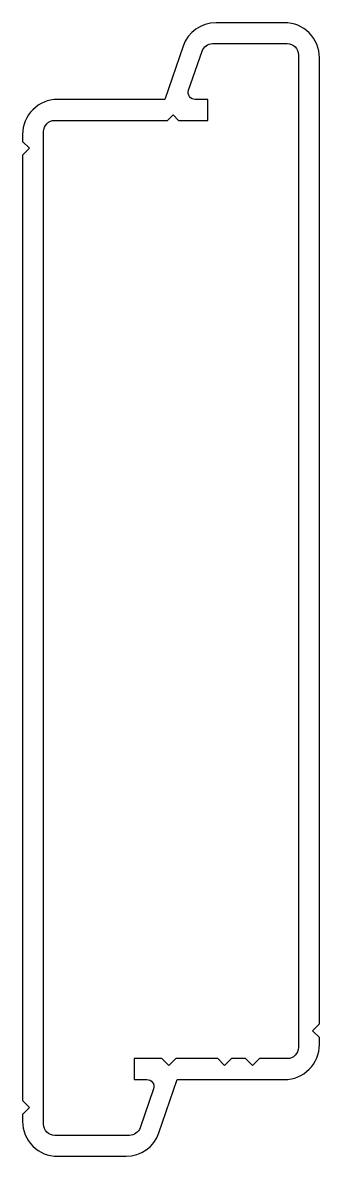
# Model space of a CAD drawing. Extents: x 914.5 to 935.8, y -75.3 to 5.9.
import ezdxf

# ---------------------------------------------------------------- set-up
doc = ezdxf.new("R2010")
doc.units = 0
doc.header["$LTSCALE"] = 15
doc.layers.get('0').update_dxf_attribs({"linetype": 'CONTINUOUS'})

msp = doc.modelspace()

# ---------------------------------------------------------------- linework, layer by layer
at = {"color": 0}
for points in [[(925.563, -69.778), (933.263, -69.778, 0.414214), (935.763, -67.278), (935.763, -66.778), (935.263, -66.278), (935.763, -65.778), (935.763, 3.422, 0.414214), (933.263, 5.922), (928.346, 5.922, 0.320103), (925.982, 4.236), (924.669, 0.422), (916.963, 0.422, 0.414214), (914.463, -2.078), (914.463, -2.578), (914.963, -3.078), (914.463, -3.578), (914.463, -71.278), (914.963, -71.778), (914.463, -72.278), (914.463, -72.778, 0.414214), (916.963, -75.278), (921.886, -75.278, 0.320103), (924.25, -73.592)], [(931.463, -68.278), (930.963, -68.778), (930.463, -68.278), (929.463, -68.278), (928.963, -68.778), (928.463, -68.278), (925.463, -68.278), (924.963, -68.778), (924.463, -68.278), (922.463, -68.278), (922.463, -69.778), (923.381, -69.778, -0.515034), (923.854, -70.441), (922.891, -73.238, -0.320103), (922.134, -73.778), (916.763, -73.778, -0.414214), (915.963, -72.978), (915.963, -1.878, -0.414214), (916.763, -1.078), (924.863, -1.078), (925.263, -0.678), (925.663, -1.078), (927.763, -1.078), (927.763, 0.422), (926.851, 0.422, -0.515034), (926.378, 1.085), (927.341, 3.883, -0.320103), (928.098, 4.422), (933.463, 4.422, -0.414214), (934.263, 3.622), (934.263, -67.478, -0.414214), (933.463, -68.278)]]:
    msp.add_lwpolyline(points, format="xyb", close=True, dxfattribs=at)

doc.saveas('drawing.dxf')
